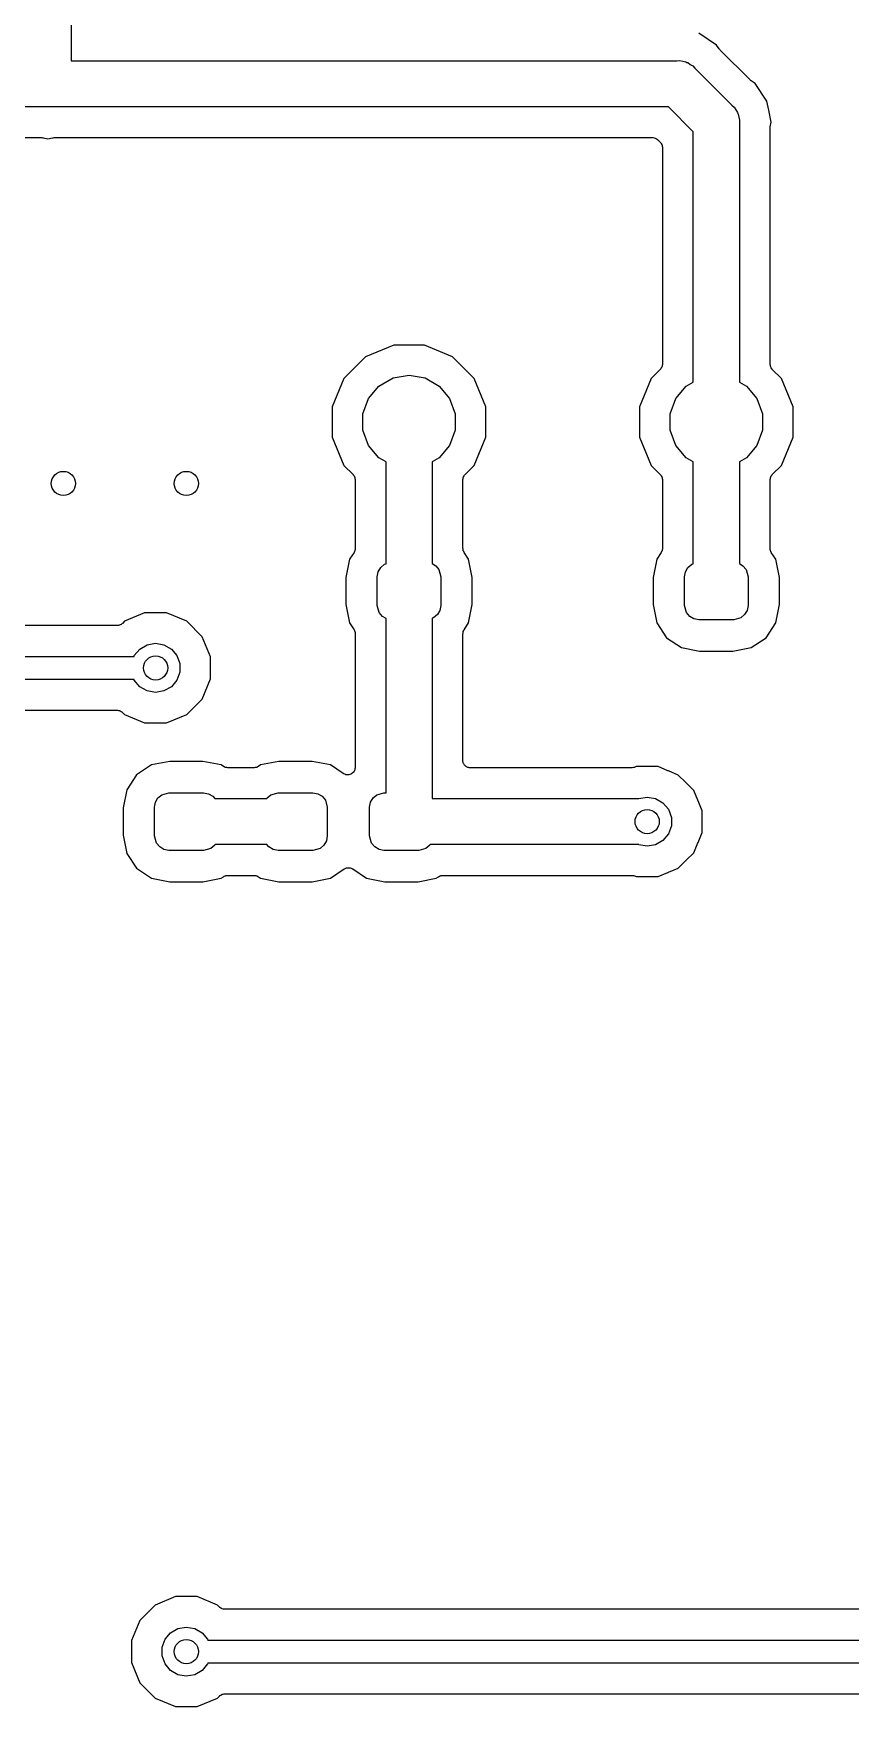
# Model space of a CAD drawing. Extents: x 40 to 163, y -163 to -37.
# Drawn here: x 101.61 to 115.12, y -94.89 to -67.24 of the extents above; entities that cross this region are included whole.
import ezdxf

# ---------------------------------------------------------------- set-up
doc = ezdxf.new("R2010")
doc.units = 0
doc.header["$MEASUREMENT"] = 0
doc.layers.add('BLACK', color=7, linetype='CONTINUOUS')

msp = doc.modelspace()

# ---------------------------------------------------------------- linework, layer by layer
at = {"layer": 'BLACK', "linetype": 'CONTINUOUS'}
for p, q in [((102.234, -48.0034), (102.234, -67.691)), ((112.909, -67.4311), (112.615, -67.2346)), ((112.952, -67.4949), (112.909, -67.4311)), ((102.234, -67.691), (112.251, -67.691)), ((112.251, -67.691), (112.302, -67.6866)), ((112.302, -67.6866), (112.351, -67.6997)), ((112.351, -67.6997), (112.4, -67.7085)), ((112.4, -67.7085), (112.415, -67.717)), ((112.415, -67.717), (112.431, -67.7214)), ((112.431, -67.7214), (112.473, -67.7504)), ((112.96, -67.5039), (112.952, -67.4949)), ((112.967, -67.5141), (112.96, -67.5039)), ((113.461, -68.0076), (112.967, -67.5141)), ((112.473, -67.7504), (112.517, -67.7756)), ((112.517, -67.7756), (112.549, -67.8144)), ((112.549, -67.8144), (113.161, -68.4258)), ((113.471, -68.0148), (113.461, -68.0076)), ((113.48, -68.0234), (113.471, -68.0148)), ((113.544, -68.0661), (113.48, -68.0234)), ((113.74, -68.3601), (113.544, -68.0661)), ((112.11, -68.453), (95.6618, -68.453)), ((112.522, -68.8648), (112.11, -68.453)), ((113.161, -68.4258), (113.199, -68.4583)), ((113.199, -68.4583), (113.225, -68.5021)), ((113.225, -68.5021), (113.254, -68.5435)), ((113.254, -68.5435), (113.258, -68.5599)), ((113.258, -68.5599), (113.267, -68.5747)), ((113.769, -68.5047), (113.74, -68.3601)), ((113.809, -68.707), (113.769, -68.5047)), ((113.267, -68.5747), (113.275, -68.6245)), ((113.275, -68.6245), (113.288, -68.6733)), ((113.288, -68.6733), (113.284, -68.7236)), ((113.284, -68.7236), (113.284, -73.0001)), ((113.792, -68.8071), (113.794, -68.7948)), ((113.792, -72.7003), (113.792, -68.8071)), ((113.794, -68.7823), (113.809, -68.707)), ((113.794, -68.7948), (113.794, -68.7823)), ((96.012, -68.961), (101.753, -68.961)), ((101.753, -68.961), (101.765, -68.9632)), ((101.765, -68.9632), (101.778, -68.9634)), ((101.778, -68.9634), (101.853, -68.9784)), ((101.853, -68.9784), (101.928, -68.9634)), ((101.928, -68.9634), (101.941, -68.9632)), ((101.941, -68.9632), (101.953, -68.961)), ((101.953, -68.961), (111.847, -68.961)), ((111.847, -68.961), (111.853, -68.962)), ((111.853, -68.962), (111.858, -68.9615)), ((111.858, -68.9615), (111.874, -68.9658)), ((111.874, -68.9658), (111.891, -68.9687)), ((111.891, -68.9687), (111.895, -68.9715)), ((111.895, -68.9715), (111.901, -68.9729)), ((111.901, -68.9729), (111.914, -68.9824)), ((111.914, -68.9824), (111.929, -68.9907)), ((111.929, -68.9907), (111.932, -68.995)), ((111.932, -68.995), (111.937, -68.9982)), ((111.937, -68.9982), (111.977, -69.038)), ((111.977, -69.038), (111.98, -69.0426)), ((111.98, -69.0426), (111.984, -69.0462)), ((111.984, -69.0462), (111.993, -69.0606)), ((111.993, -69.0606), (112.002, -69.0742)), ((112.002, -69.0742), (112.004, -69.0796)), ((112.004, -69.0796), (112.006, -69.0844)), ((112.006, -69.0844), (112.009, -69.1007)), ((112.009, -69.1007), (112.014, -69.1168)), ((112.014, -69.1168), (112.013, -69.1223)), ((112.522, -70.8327), (112.522, -68.8648)), ((112.013, -69.1223), (112.014, -69.1278)), ((112.014, -69.1278), (112.014, -70.7659)), ((112.014, -70.7659), (112.014, -70.7659)), ((112.014, -70.7659), (112.014, -72.7003)), ((112.522, -73.0001), (112.522, -70.8327)), ((112.522, -70.8327), (112.522, -70.8327)), ((107.57, -72.39), (107.104, -72.5833)), ((108.076, -72.39), (107.57, -72.39)), ((108.542, -72.5833), (108.076, -72.39)), ((107.104, -72.5833), (106.746, -72.9406)), ((108.9, -72.9406), (108.542, -72.5833)), ((112.014, -72.7114), (112.009, -72.7274)), ((112.014, -72.7003), (112.013, -72.7058)), ((112.013, -72.7058), (112.014, -72.7114)), ((113.793, -72.7058), (113.792, -72.7003)), ((113.792, -72.7114), (113.793, -72.7058)), ((113.797, -72.7274), (113.792, -72.7114)), ((106.746, -72.9406), (106.553, -73.4074)), ((107.326, -73.0673), (107.558, -72.9329)), ((107.558, -72.9329), (107.823, -72.8862)), ((107.823, -72.8862), (108.088, -72.9329)), ((108.088, -72.9329), (108.32, -73.0673)), ((109.093, -73.4074), (108.9, -72.9406)), ((111.826, -72.9406), (111.633, -73.4074)), ((111.977, -72.7901), (111.826, -72.9406)), ((111.98, -72.7856), (111.977, -72.7901)), ((111.984, -72.782), (111.98, -72.7856)), ((111.993, -72.7676), (111.984, -72.782)), ((112.002, -72.754), (111.993, -72.7676)), ((112.004, -72.7486), (112.002, -72.754)), ((112.006, -72.7438), (112.004, -72.7486)), ((112.009, -72.7274), (112.006, -72.7438)), ((113.8, -72.7438), (113.797, -72.7274)), ((113.802, -72.7486), (113.8, -72.7438)), ((113.804, -72.754), (113.802, -72.7486)), ((113.813, -72.7676), (113.804, -72.754)), ((113.822, -72.782), (113.813, -72.7676)), ((113.826, -72.7856), (113.822, -72.782)), ((113.829, -72.7901), (113.826, -72.7856)), ((113.98, -72.9406), (113.829, -72.7901)), ((114.173, -73.4074), (113.98, -72.9406)), ((107.153, -73.2731), (107.326, -73.0673)), ((108.32, -73.0673), (108.493, -73.2731)), ((112.233, -73.2731), (112.406, -73.0673)), ((112.406, -73.0673), (112.522, -73.0001)), ((113.284, -73.0001), (113.4, -73.0673)), ((113.4, -73.0673), (113.573, -73.2731)), ((106.553, -73.4074), (106.553, -73.9126)), ((107.061, -73.5256), (107.153, -73.2731)), ((107.061, -73.7944), (107.061, -73.5256)), ((108.493, -73.2731), (108.585, -73.5256)), ((108.585, -73.5256), (108.585, -73.7944)), ((109.093, -73.9126), (109.093, -73.4074)), ((111.633, -73.4074), (111.633, -73.9126)), ((112.141, -73.5256), (112.233, -73.2731)), ((112.141, -73.7944), (112.141, -73.5256)), ((113.573, -73.2731), (113.665, -73.5256)), ((113.665, -73.5256), (113.665, -73.7944)), ((114.173, -73.9126), (114.173, -73.4074)), ((107.153, -74.0469), (107.061, -73.7944)), ((108.585, -73.7944), (108.493, -74.0469)), ((112.233, -74.0469), (112.141, -73.7944)), ((113.665, -73.7944), (113.573, -74.0469)), ((106.553, -73.9126), (106.746, -74.3794)), ((107.326, -74.2527), (107.153, -74.0469)), ((108.493, -74.0469), (108.32, -74.2527)), ((108.9, -74.3794), (109.093, -73.9126)), ((111.633, -73.9126), (111.826, -74.3794)), ((112.406, -74.2527), (112.233, -74.0469)), ((113.573, -74.0469), (113.4, -74.2527)), ((113.98, -74.3794), (114.173, -73.9126)), ((107.442, -74.3199), (107.326, -74.2527)), ((107.442, -76.0041), (107.442, -74.3199)), ((108.32, -74.2527), (108.204, -74.3199)), ((108.204, -74.3199), (108.204, -76.0004)), ((112.522, -74.3199), (112.406, -74.2527)), ((112.522, -76.0041), (112.522, -74.3199)), ((113.4, -74.2527), (113.284, -74.3199)), ((113.284, -74.3199), (113.284, -76.0004)), ((106.746, -74.3794), (106.897, -74.5299)), ((106.897, -74.5299), (106.9, -74.5344)), ((106.9, -74.5344), (106.904, -74.538)), ((106.904, -74.538), (106.913, -74.5524)), ((106.913, -74.5524), (106.922, -74.566)), ((106.922, -74.566), (106.924, -74.5714)), ((106.924, -74.5714), (106.926, -74.5762)), ((106.926, -74.5762), (106.929, -74.5926)), ((106.929, -74.5926), (106.934, -74.6086)), ((106.934, -74.6086), (106.933, -74.6142)), ((106.933, -74.6142), (106.934, -74.6197)), ((106.934, -74.6197), (106.934, -75.7445)), ((108.712, -74.6086), (108.717, -74.5926)), ((108.713, -74.6142), (108.712, -74.6086)), ((108.712, -74.6197), (108.713, -74.6142)), ((108.712, -75.7445), (108.712, -74.6197)), ((108.717, -74.5926), (108.72, -74.5762)), ((108.72, -74.5762), (108.722, -74.5714)), ((108.722, -74.5714), (108.724, -74.566)), ((108.724, -74.566), (108.733, -74.5524)), ((108.733, -74.5524), (108.742, -74.538)), ((108.742, -74.538), (108.746, -74.5344)), ((108.746, -74.5344), (108.749, -74.5299)), ((108.749, -74.5299), (108.9, -74.3794)), ((111.826, -74.3794), (111.977, -74.5299)), ((111.977, -74.5299), (111.98, -74.5344)), ((111.98, -74.5344), (111.984, -74.538)), ((111.984, -74.538), (111.993, -74.5524)), ((111.993, -74.5524), (112.002, -74.566)), ((112.002, -74.566), (112.004, -74.5714)), ((112.004, -74.5714), (112.006, -74.5762)), ((112.006, -74.5762), (112.009, -74.5926)), ((112.009, -74.5926), (112.014, -74.6086)), ((112.014, -74.6086), (112.013, -74.6142)), ((112.013, -74.6142), (112.014, -74.6197)), ((112.014, -74.6197), (112.014, -75.7445)), ((113.792, -74.6086), (113.797, -74.5926)), ((113.793, -74.6142), (113.792, -74.6086)), ((113.792, -74.6197), (113.793, -74.6142)), ((113.792, -75.7445), (113.792, -74.6197)), ((113.797, -74.5926), (113.8, -74.5762)), ((113.8, -74.5762), (113.802, -74.5714)), ((113.802, -74.5714), (113.804, -74.566)), ((113.804, -74.566), (113.813, -74.5524)), ((113.813, -74.5524), (113.822, -74.538)), ((113.822, -74.538), (113.826, -74.5344)), ((113.826, -74.5344), (113.829, -74.5299)), ((113.829, -74.5299), (113.98, -74.3794)), ((106.934, -75.7445), (106.931, -75.7595)), ((108.715, -75.7595), (108.712, -75.7445)), ((112.014, -75.7445), (112.011, -75.7595)), ((113.795, -75.7595), (113.792, -75.7445)), ((106.838, -75.9274), (106.778, -76.229)), ((106.913, -75.8151), (106.838, -75.9274)), ((106.919, -75.8012), (106.913, -75.8151)), ((106.926, -75.788), (106.919, -75.8012)), ((106.928, -75.7811), (106.926, -75.788)), ((106.93, -75.7747), (106.928, -75.7811)), ((106.931, -75.7595), (106.93, -75.7747)), ((107.354, -76.0638), (107.417, -76.0108)), ((107.417, -76.0108), (107.442, -76.0041)), ((108.204, -76.0004), (108.263, -76.0346)), ((108.716, -75.7747), (108.715, -75.7595)), ((108.718, -75.7811), (108.716, -75.7747)), ((108.72, -75.788), (108.718, -75.7811)), ((108.727, -75.8012), (108.72, -75.788)), ((108.733, -75.8151), (108.727, -75.8012)), ((108.808, -75.9274), (108.733, -75.8151)), ((108.868, -76.229), (108.808, -75.9274)), ((111.918, -75.9274), (111.858, -76.229)), ((111.993, -75.8151), (111.918, -75.9274)), ((111.999, -75.8012), (111.993, -75.8151)), ((112.006, -75.788), (111.999, -75.8012)), ((112.008, -75.7811), (112.006, -75.788)), ((112.01, -75.7747), (112.008, -75.7811)), ((112.011, -75.7595), (112.01, -75.7747)), ((112.434, -76.0638), (112.497, -76.0108)), ((112.497, -76.0108), (112.522, -76.0041)), ((113.284, -76.0004), (113.343, -76.0346)), ((113.796, -75.7747), (113.795, -75.7595)), ((113.798, -75.7811), (113.796, -75.7747)), ((113.8, -75.788), (113.798, -75.7811)), ((113.807, -75.8012), (113.8, -75.788)), ((113.813, -75.8151), (113.807, -75.8012)), ((113.888, -75.9274), (113.813, -75.8151)), ((113.948, -76.229), (113.888, -75.9274)), ((106.778, -76.229), (106.778, -76.679)), ((107.298, -76.2165), (107.312, -76.1353)), ((107.298, -76.6915), (107.298, -76.2165)), ((107.312, -76.1353), (107.354, -76.0638)), ((108.263, -76.0346), (108.316, -76.0977)), ((108.316, -76.0977), (108.348, -76.2165)), ((108.348, -76.2165), (108.348, -76.6915)), ((108.868, -76.679), (108.868, -76.229)), ((111.858, -76.229), (111.858, -76.679)), ((112.378, -76.2165), (112.392, -76.1353)), ((112.378, -76.6915), (112.378, -76.2165)), ((112.392, -76.1353), (112.434, -76.0638)), ((113.343, -76.0346), (113.396, -76.0977)), ((113.396, -76.0977), (113.428, -76.2165)), ((113.428, -76.2165), (113.428, -76.6915)), ((113.948, -76.679), (113.948, -76.229)), ((103.451, -76.816), (103.118, -76.9542)), ((103.813, -76.816), (103.451, -76.816)), ((104.146, -76.9542), (103.813, -76.816)), ((106.778, -76.679), (106.838, -76.9806)), ((107.33, -76.8102), (107.298, -76.6915)), ((107.383, -76.8734), (107.33, -76.8102)), ((108.292, -76.8442), (108.229, -76.8972)), ((108.334, -76.7727), (108.292, -76.8442)), ((108.348, -76.6915), (108.334, -76.7727)), ((108.808, -76.9806), (108.868, -76.679)), ((111.858, -76.679), (111.918, -76.9806)), ((112.41, -76.8102), (112.378, -76.6915)), ((112.463, -76.8734), (112.41, -76.8102)), ((113.372, -76.8442), (113.309, -76.8972)), ((113.414, -76.7727), (113.372, -76.8442)), ((113.428, -76.6915), (113.414, -76.7727)), ((113.888, -76.9806), (113.948, -76.679)), ((102.994, -77.0255), (96.1273, -77.0255)), ((102.999, -77.0245), (102.994, -77.0255)), ((103.005, -77.025), (102.999, -77.0245)), ((103.021, -77.0207), (103.005, -77.025)), ((103.037, -77.0178), (103.021, -77.0207)), ((103.042, -77.015), (103.037, -77.0178)), ((103.047, -77.0136), (103.042, -77.015)), ((103.061, -77.0041), (103.047, -77.0136)), ((103.075, -76.9958), (103.061, -77.0041)), ((103.079, -76.9915), (103.075, -76.9958)), ((103.084, -76.9883), (103.079, -76.9915)), ((103.118, -76.9542), (103.084, -76.9883)), ((104.402, -77.2097), (104.146, -76.9542)), ((106.838, -76.9806), (106.913, -77.0929)), ((106.913, -77.0929), (106.919, -77.1068)), ((106.919, -77.1068), (106.926, -77.12)), ((106.926, -77.12), (106.928, -77.1269)), ((106.928, -77.1269), (106.93, -77.1333)), ((106.93, -77.1333), (106.931, -77.1485)), ((107.442, -76.9076), (107.383, -76.8734)), ((107.442, -79.789), (107.442, -76.9076)), ((108.229, -76.8972), (108.204, -76.9039)), ((108.204, -76.9039), (108.204, -79.883)), ((108.715, -77.1485), (108.716, -77.1333)), ((108.716, -77.1333), (108.718, -77.1269)), ((108.718, -77.1269), (108.72, -77.12)), ((108.72, -77.12), (108.727, -77.1068)), ((108.727, -77.1068), (108.733, -77.0929)), ((108.733, -77.0929), (108.808, -76.9806)), ((111.918, -76.9806), (112.081, -77.2257)), ((112.534, -76.9147), (112.463, -76.8734)), ((112.615, -76.929), (112.534, -76.9147)), ((113.191, -76.929), (112.615, -76.929)), ((113.309, -76.8972), (113.191, -76.929)), ((113.725, -77.2257), (113.888, -76.9806)), ((103.28, -77.5209), (103.371, -77.4129)), ((103.371, -77.4129), (103.493, -77.3423)), ((103.493, -77.3423), (103.632, -77.3178)), ((103.632, -77.3178), (103.771, -77.3423)), ((103.771, -77.3423), (103.893, -77.4129)), ((103.893, -77.4129), (103.984, -77.5209)), ((104.54, -77.5434), (104.402, -77.2097)), ((106.931, -77.1485), (106.934, -77.1635)), ((106.934, -77.1635), (106.934, -79.3658)), ((108.712, -77.1635), (108.715, -77.1485)), ((108.712, -79.248), (108.712, -77.1635)), ((112.081, -77.2257), (112.326, -77.3894)), ((112.326, -77.3894), (112.628, -77.4494)), ((113.178, -77.4494), (113.48, -77.3894)), ((113.48, -77.3894), (113.725, -77.2257)), ((90.297, -77.5335), (103.276, -77.5335)), ((103.276, -77.5335), (103.28, -77.5209)), ((103.984, -77.5209), (104.032, -77.6535)), ((104.032, -77.6535), (104.032, -77.7945)), ((104.54, -77.9046), (104.54, -77.5434)), ((112.628, -77.4494), (113.178, -77.4494)), ((103.276, -77.9145), (90.297, -77.9145)), ((103.28, -77.9271), (103.276, -77.9145)), ((103.371, -78.0351), (103.28, -77.9271)), ((103.984, -77.9271), (103.893, -78.0351)), ((104.032, -77.7945), (103.984, -77.9271)), ((104.402, -78.2383), (104.54, -77.9046)), ((103.493, -78.1057), (103.371, -78.0351)), ((103.632, -78.1302), (103.493, -78.1057)), ((103.771, -78.1057), (103.632, -78.1302)), ((103.893, -78.0351), (103.771, -78.1057)), ((104.146, -78.4938), (104.402, -78.2383)), ((90.932, -78.4225), (102.994, -78.4225)), ((102.994, -78.4225), (102.999, -78.4235)), ((102.999, -78.4235), (103.005, -78.423)), ((103.005, -78.423), (103.021, -78.4273)), ((103.021, -78.4273), (103.037, -78.4302)), ((103.037, -78.4302), (103.042, -78.433)), ((103.042, -78.433), (103.047, -78.4344)), ((103.047, -78.4344), (103.061, -78.4439)), ((103.061, -78.4439), (103.075, -78.4522)), ((103.075, -78.4522), (103.079, -78.4565)), ((103.079, -78.4565), (103.084, -78.4597)), ((103.084, -78.4597), (103.118, -78.4938)), ((103.118, -78.4938), (103.451, -78.632)), ((103.813, -78.632), (104.146, -78.4938)), ((103.451, -78.632), (103.813, -78.632)), ((103.563, -79.3286), (103.318, -79.4923)), ((103.865, -79.2686), (103.563, -79.3286)), ((104.415, -79.2686), (103.865, -79.2686)), ((104.717, -79.3286), (104.415, -79.2686)), ((104.754, -79.3536), (104.717, -79.3286)), ((105.369, -79.3286), (105.332, -79.3536)), ((105.671, -79.2686), (105.369, -79.3286)), ((106.221, -79.2686), (105.671, -79.2686)), ((106.523, -79.3286), (106.221, -79.2686)), ((106.736, -79.4714), (106.523, -79.3286)), ((108.714, -79.2589), (108.712, -79.248)), ((108.714, -79.2701), (108.714, -79.2589)), ((108.718, -79.2805), (108.714, -79.2701)), ((108.72, -79.2914), (108.718, -79.2805)), ((108.725, -79.3011), (108.72, -79.2914)), ((108.729, -79.3115), (108.725, -79.3011)), ((108.736, -79.32), (108.729, -79.3115)), ((108.742, -79.3296), (108.736, -79.32)), ((108.75, -79.3368), (108.742, -79.3296)), ((108.757, -79.3453), (108.75, -79.3368)), ((108.767, -79.3508), (108.757, -79.3453)), ((108.775, -79.358), (108.767, -79.3508)), ((103.318, -79.4923), (103.155, -79.7374)), ((104.768, -79.3597), (104.754, -79.3536)), ((104.781, -79.3673), (104.768, -79.3597)), ((104.788, -79.3686), (104.781, -79.3673)), ((104.794, -79.3714), (104.788, -79.3686)), ((104.81, -79.3724), (104.794, -79.3714)), ((104.825, -79.375), (104.81, -79.3724)), ((105.261, -79.375), (104.825, -79.375)), ((105.276, -79.3724), (105.261, -79.375)), ((105.292, -79.3714), (105.276, -79.3724)), ((105.298, -79.3686), (105.292, -79.3714)), ((105.305, -79.3673), (105.298, -79.3686)), ((105.318, -79.3597), (105.305, -79.3673)), ((105.332, -79.3536), (105.318, -79.3597)), ((106.74, -79.4731), (106.736, -79.4714)), ((106.744, -79.4758), (106.74, -79.4731)), ((106.76, -79.482), (106.744, -79.4758)), ((106.777, -79.4892), (106.76, -79.482)), ((106.781, -79.4895), (106.777, -79.4892)), ((106.785, -79.4909), (106.781, -79.4895)), ((106.803, -79.4909), (106.785, -79.4909)), ((106.821, -79.4921), (106.803, -79.4909)), ((106.825, -79.4909), (106.821, -79.4921)), ((106.829, -79.4909), (106.825, -79.4909)), ((106.846, -79.4848), (106.829, -79.4909)), ((106.863, -79.4797), (106.846, -79.4848)), ((106.867, -79.4773), (106.863, -79.4797)), ((106.871, -79.4758), (106.867, -79.4773)), ((106.884, -79.4643), (106.871, -79.4758)), ((106.899, -79.4537), (106.884, -79.4643)), ((106.901, -79.4502), (106.899, -79.4537)), ((106.904, -79.4475), (106.901, -79.4502)), ((106.913, -79.4319), (106.904, -79.4475)), ((106.923, -79.417), (106.913, -79.4319)), ((106.924, -79.4129), (106.923, -79.417)), ((106.926, -79.4093), (106.924, -79.4129)), ((106.929, -79.3916), (106.926, -79.4093)), ((106.934, -79.3741), (106.929, -79.3916)), ((106.934, -79.3658), (106.933, -79.37)), ((106.933, -79.37), (106.934, -79.3741)), ((108.786, -79.3618), (108.775, -79.358)), ((108.796, -79.3673), (108.786, -79.3618)), ((108.807, -79.3693), (108.796, -79.3673)), ((108.817, -79.3731), (108.807, -79.3693)), ((108.828, -79.3731), (108.817, -79.3731)), ((108.839, -79.375), (108.828, -79.3731)), ((111.508, -79.375), (108.839, -79.375)), ((111.511, -79.3745), (111.508, -79.375)), ((111.514, -79.3749), (111.511, -79.3745)), ((111.533, -79.3707), (111.514, -79.3749)), ((111.552, -79.3673), (111.533, -79.3707)), ((111.554, -79.3659), (111.552, -79.3673)), ((111.557, -79.3653), (111.554, -79.3659)), ((111.579, -79.356), (111.557, -79.3653)), ((111.941, -79.356), (111.579, -79.356)), ((112.103, -79.4234), (111.941, -79.356)), ((112.108, -79.4244), (112.103, -79.4234)), ((112.112, -79.4269), (112.108, -79.4244)), ((112.274, -79.4942), (112.112, -79.4269)), ((112.399, -79.6187), (112.274, -79.4942)), ((112.403, -79.6214), (112.399, -79.6187)), ((112.405, -79.6252), (112.403, -79.6214)), ((112.53, -79.7497), (112.405, -79.6252)), ((103.155, -79.7374), (103.095, -80.039)), ((103.629, -79.9453), (103.671, -79.8738)), ((103.671, -79.8738), (103.734, -79.8208)), ((103.734, -79.8208), (103.852, -79.789)), ((103.852, -79.789), (104.427, -79.789)), ((104.427, -79.789), (104.509, -79.8033)), ((104.509, -79.8033), (104.58, -79.8446)), ((104.58, -79.8446), (104.612, -79.883)), ((104.612, -79.883), (105.471, -79.883)), ((105.471, -79.883), (105.477, -79.8738)), ((105.477, -79.8738), (105.54, -79.8208)), ((105.54, -79.8208), (105.658, -79.789)), ((105.658, -79.789), (106.233, -79.789)), ((106.233, -79.789), (106.315, -79.8033)), ((106.315, -79.8033), (106.386, -79.8446)), ((106.386, -79.8446), (106.439, -79.9077)), ((107.185, -79.9453), (107.227, -79.8738)), ((107.227, -79.8738), (107.29, -79.8208)), ((107.29, -79.8208), (107.408, -79.789)), ((107.408, -79.789), (107.442, -79.789)), ((108.204, -79.883), (111.62, -79.883)), ((111.62, -79.883), (111.621, -79.8823)), ((111.621, -79.8823), (111.76, -79.8578)), ((111.76, -79.8578), (111.899, -79.8823)), ((111.899, -79.8823), (112.021, -79.9529)), ((112.597, -79.9123), (112.53, -79.7497)), ((103.095, -80.039), (103.095, -80.489)), ((103.615, -80.0265), (103.629, -79.9453)), ((103.615, -80.5015), (103.615, -80.0265)), ((106.439, -79.9077), (106.471, -80.0265)), ((106.471, -80.0265), (106.471, -80.5015)), ((107.171, -80.0265), (107.185, -79.9453)), ((107.171, -80.5015), (107.171, -80.0265)), ((112.021, -79.9529), (112.112, -80.0609)), ((112.112, -80.0609), (112.16, -80.1935)), ((112.6, -79.9162), (112.597, -79.9123)), ((112.601, -79.9207), (112.6, -79.9162)), ((112.668, -80.0834), (112.601, -79.9207)), ((112.668, -80.2595), (112.668, -80.0834)), ((112.16, -80.3345), (112.112, -80.4671)), ((112.16, -80.1935), (112.16, -80.3345)), ((112.601, -80.6073), (112.668, -80.4446)), ((112.669, -80.264), (112.668, -80.2595)), ((112.668, -80.2685), (112.669, -80.264)), ((112.668, -80.4446), (112.668, -80.2685)), ((103.095, -80.489), (103.155, -80.7906)), ((103.647, -80.6202), (103.615, -80.5015)), ((103.7, -80.6834), (103.647, -80.6202)), ((103.771, -80.7247), (103.7, -80.6834)), ((103.852, -80.739), (103.771, -80.7247)), ((104.546, -80.7072), (104.427, -80.739)), ((104.609, -80.6542), (104.546, -80.7072)), ((104.615, -80.645), (104.609, -80.6542)), ((105.474, -80.645), (104.615, -80.645)), ((105.506, -80.6834), (105.474, -80.645)), ((105.577, -80.7247), (105.506, -80.6834)), ((105.658, -80.739), (105.577, -80.7247)), ((106.352, -80.7072), (106.233, -80.739)), ((106.415, -80.6542), (106.352, -80.7072)), ((106.457, -80.5827), (106.415, -80.6542)), ((106.471, -80.5015), (106.457, -80.5827)), ((107.203, -80.6202), (107.171, -80.5015)), ((107.256, -80.6834), (107.203, -80.6202)), ((107.327, -80.7247), (107.256, -80.6834)), ((107.408, -80.739), (107.327, -80.7247)), ((108.102, -80.7072), (107.983, -80.739)), ((108.165, -80.6542), (108.102, -80.7072)), ((108.171, -80.645), (108.165, -80.6542)), ((111.62, -80.645), (108.171, -80.645)), ((111.621, -80.6457), (111.62, -80.645)), ((111.76, -80.6702), (111.621, -80.6457)), ((111.899, -80.6457), (111.76, -80.6702)), ((112.021, -80.5751), (111.899, -80.6457)), ((112.112, -80.4671), (112.021, -80.5751)), ((112.53, -80.7783), (112.597, -80.6157)), ((112.597, -80.6157), (112.6, -80.6118)), ((112.6, -80.6118), (112.601, -80.6073)), ((103.155, -80.7906), (103.318, -81.0357)), ((104.427, -80.739), (103.852, -80.739)), ((106.233, -80.739), (105.658, -80.739)), ((107.983, -80.739), (107.408, -80.739)), ((112.274, -81.0338), (112.399, -80.9093)), ((112.399, -80.9093), (112.403, -80.9066)), ((112.403, -80.9066), (112.405, -80.9028)), ((112.405, -80.9028), (112.53, -80.7783)), ((103.318, -81.0357), (103.563, -81.1994)), ((103.563, -81.1994), (103.865, -81.2594)), ((103.865, -81.2594), (104.415, -81.2594)), ((104.415, -81.2594), (104.717, -81.1994)), ((104.717, -81.1994), (104.754, -81.1744)), ((104.754, -81.1744), (104.768, -81.1683)), ((104.768, -81.1683), (104.781, -81.1607)), ((104.781, -81.1607), (104.788, -81.1594)), ((104.788, -81.1594), (104.794, -81.1566)), ((104.794, -81.1566), (104.81, -81.1556)), ((104.81, -81.1556), (104.825, -81.153)), ((104.825, -81.153), (105.261, -81.153)), ((105.261, -81.153), (105.276, -81.1556)), ((105.276, -81.1556), (105.292, -81.1566)), ((105.292, -81.1566), (105.298, -81.1594)), ((105.298, -81.1594), (105.305, -81.1607)), ((105.305, -81.1607), (105.318, -81.1683)), ((105.318, -81.1683), (105.332, -81.1744)), ((105.332, -81.1744), (105.369, -81.1994)), ((105.369, -81.1994), (105.671, -81.2594)), ((105.671, -81.2594), (106.221, -81.2594)), ((106.221, -81.2594), (106.523, -81.1994)), ((106.523, -81.1994), (106.75, -81.0472)), ((106.75, -81.0472), (106.758, -81.0438)), ((106.758, -81.0438), (106.765, -81.0389)), ((106.765, -81.0389), (106.778, -81.035)), ((106.778, -81.035), (106.791, -81.0294)), ((106.791, -81.0294), (106.799, -81.0289)), ((106.799, -81.0289), (106.807, -81.0266)), ((106.807, -81.0266), (106.821, -81.0275)), ((106.821, -81.0275), (106.835, -81.0266)), ((106.835, -81.0266), (106.843, -81.0289)), ((106.843, -81.0289), (106.851, -81.0294)), ((106.851, -81.0294), (106.864, -81.035)), ((106.864, -81.035), (106.877, -81.0389)), ((106.877, -81.0389), (106.884, -81.0438)), ((106.884, -81.0438), (106.892, -81.0472)), ((106.892, -81.0472), (107.119, -81.1994)), ((107.119, -81.1994), (107.421, -81.2594)), ((107.421, -81.2594), (107.971, -81.2594)), ((107.971, -81.2594), (108.273, -81.1994)), ((108.273, -81.1994), (108.31, -81.1744)), ((108.31, -81.1744), (108.324, -81.1683)), ((108.324, -81.1683), (108.337, -81.1607)), ((108.337, -81.1607), (108.344, -81.1594)), ((108.344, -81.1594), (108.35, -81.1566)), ((108.35, -81.1566), (108.366, -81.1556)), ((108.366, -81.1556), (108.381, -81.153)), ((108.381, -81.153), (111.508, -81.153)), ((111.508, -81.153), (111.511, -81.1535)), ((111.511, -81.1535), (111.514, -81.1531)), ((111.514, -81.1531), (111.533, -81.1573)), ((111.533, -81.1573), (111.552, -81.1607)), ((111.552, -81.1607), (111.554, -81.1621)), ((111.554, -81.1621), (111.557, -81.1627)), ((111.557, -81.1627), (111.579, -81.172)), ((111.579, -81.172), (111.941, -81.172)), ((111.941, -81.172), (112.103, -81.1046)), ((112.103, -81.1046), (112.108, -81.1036)), ((112.108, -81.1036), (112.112, -81.1011)), ((112.112, -81.1011), (112.274, -81.0338)), ((103.959, -93.072), (103.626, -93.2102)), ((104.321, -93.072), (103.959, -93.072)), ((104.654, -93.2102), (104.321, -93.072)), ((103.626, -93.2102), (103.37, -93.4657)), ((104.688, -93.2443), (104.654, -93.2102)), ((104.693, -93.2475), (104.688, -93.2443)), ((104.697, -93.2518), (104.693, -93.2475)), ((104.711, -93.2601), (104.697, -93.2518)), ((104.725, -93.2696), (104.711, -93.2601)), ((104.73, -93.271), (104.725, -93.2696)), ((104.735, -93.2738), (104.73, -93.271)), ((104.751, -93.2767), (104.735, -93.2738)), ((104.767, -93.281), (104.751, -93.2767)), ((104.773, -93.2805), (104.767, -93.281)), ((104.778, -93.2815), (104.773, -93.2805)), ((122.364, -93.2815), (104.778, -93.2815)), ((103.37, -93.4657), (103.232, -93.7994)), ((103.788, -93.7769), (103.879, -93.6689)), ((103.879, -93.6689), (104.001, -93.5983)), ((104.001, -93.5983), (104.14, -93.5738)), ((104.14, -93.5738), (104.279, -93.5983)), ((104.279, -93.5983), (104.401, -93.6689)), ((104.401, -93.6689), (104.492, -93.7769)), ((103.232, -93.7994), (103.232, -94.1606)), ((103.74, -93.9095), (103.788, -93.7769)), ((103.74, -94.0505), (103.74, -93.9095)), ((104.492, -93.7769), (104.496, -93.7895)), ((104.496, -93.7895), (122.857, -93.7895)), ((103.232, -94.1606), (103.37, -94.4943)), ((103.788, -94.1831), (103.74, -94.0505)), ((103.879, -94.2911), (103.788, -94.1831)), ((104.492, -94.1831), (104.401, -94.2911)), ((104.496, -94.1705), (104.492, -94.1831)), ((122.928, -94.1705), (104.496, -94.1705)), ((103.37, -94.4943), (103.626, -94.7498)), ((104.001, -94.3617), (103.879, -94.2911)), ((104.14, -94.3862), (104.001, -94.3617)), ((104.279, -94.3617), (104.14, -94.3862)), ((104.401, -94.2911), (104.279, -94.3617)), ((103.626, -94.7498), (103.959, -94.888)), ((104.321, -94.888), (104.654, -94.7498)), ((104.654, -94.7498), (104.688, -94.7157)), ((104.688, -94.7157), (104.693, -94.7125)), ((104.693, -94.7125), (104.697, -94.7082)), ((104.697, -94.7082), (104.711, -94.6999)), ((104.711, -94.6999), (104.725, -94.6904)), ((104.725, -94.6904), (104.73, -94.689)), ((104.73, -94.689), (104.735, -94.6862)), ((104.735, -94.6862), (104.751, -94.6833)), ((104.751, -94.6833), (104.767, -94.679)), ((104.767, -94.679), (104.773, -94.6795)), ((104.773, -94.6795), (104.778, -94.6785)), ((104.778, -94.6785), (122.855, -94.6785)), ((103.959, -94.888), (104.321, -94.888))]:
    msp.add_line(p, q, dxfattribs=at)
at = {"layer": 'BLACK'}
for centre in [(102.108, -74.676), (104.14, -74.676), (103.632, -77.724), (111.76, -80.264), (104.14, -93.98)]:
    msp.add_circle(centre, 0.2, dxfattribs=at)

doc.saveas('drawing.dxf')
